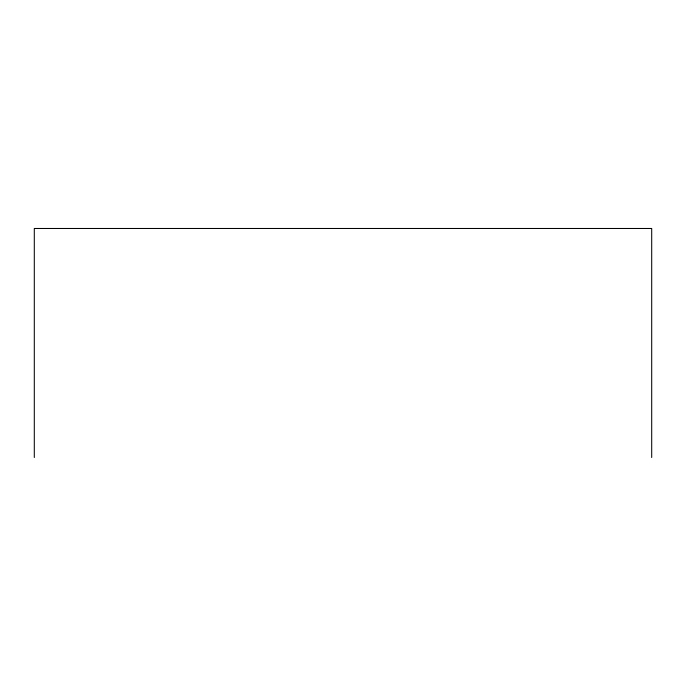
<?xml version="1.0" encoding="UTF-8"?>
<svg xmlns="http://www.w3.org/2000/svg" width="686" height="686" viewBox="0 0 686 686"><rect width="100%" height="100%" fill="white"/><g stroke="black" fill="none" stroke-linecap="round" stroke-linejoin="round"><path stroke-width="1.03" d="M651.7 457.519L651.7 228.481L34.3 228.481L34.3 457.519"/></g></svg>
